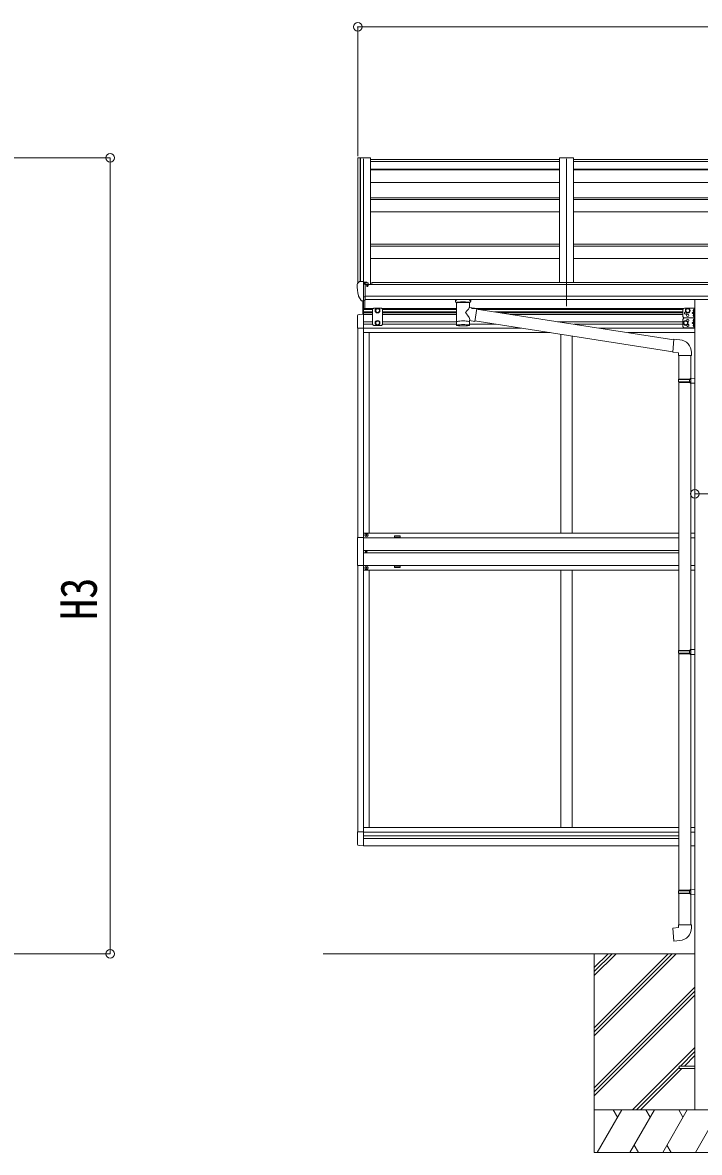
# Model space of a CAD drawing. Units: millimetres at full size, sheet at 1:30; details may follow other scales. Extents: x -8385 to 8479, y -5853 to 5787.
# Drawn here: x 31 to 2418, y -1505 to 2477 of the extents above; entities that cross this region are included whole.
import ezdxf
from ezdxf.enums import TextEntityAlignment as Align

# ---------------------------------------------------------------- set-up
doc = ezdxf.new("R2010")
doc.units = ezdxf.units.MM
doc.header["$LTSCALE"] = 30
doc.header["$PDMODE"] = 32
doc.header["$PDSIZE"] = 30
for name, color, linetype, lineweight in [('0-0_0', 7, 'Continuous', 9), ('0-1_本体', 4, 'Continuous', 9), ('0-2_部品', 7, 'Continuous', 9), ('0-8_PARTS2', 2, 'Continuous', 9), ('0-A_寸法', 6, 'Continuous', 9), ('1-1_GLASS', 4, 'Continuous', 9), ('1-2_GLASS_SEAL', 7, 'Continuous', 9)]:
    doc.layers.add(name, color=color, linetype=linetype, lineweight=lineweight)
doc.styles.add('ＭＳ ゴシック', font='')
doc.styles.get('ＭＳ ゴシック').set_extended_font_data('MS Gothic')

msp = doc.modelspace()

# ---------------------------------------------------------------- linework, layer by layer
at = {"layer": '0-0_0'}
for p, q in [((1091.13, -804.61), (2401.85, -804.61)), ((2047.05, -804.61), (2047.05, -1504.61)), ((2047.05, -1065.34), (2307.78, -804.61)), ((2047.05, -1079.48), (2321.92, -804.61)), ((2047.05, -1093.62), (2336.07, -804.61)), ((2047.05, -881.49), (2123.93, -804.61)), ((2047.05, -867.35), (2109.79, -804.61)), ((2047.05, -853.21), (2095.65, -804.61)), ((2047.05, -1277.47), (2401.85, -922.67)), ((2047.05, -1291.61), (2401.85, -936.82)), ((2047.05, -1305.76), (2401.85, -950.96)), ((2182.04, -1354.61), (2401.85, -1134.81)), ((2350.7, -1200.1), (2401.85, -1148.95)), ((2364.84, -1200.1), (2401.85, -1163.09)), ((2196.19, -1354.61), (2347.05, -1203.75)), ((2210.33, -1354.61), (2355.84, -1209.1)), ((2847.05, -1354.61), (2047.05, -1354.61)), ((2057.34, -1504.61), (2143.94, -1354.61)), ((2128.94, -1380.59), (2113.94, -1354.61)), ((2172.81, -1504.61), (2259.41, -1354.61)), ((2244.41, -1380.6), (2229.41, -1354.61)), ((2288.28, -1504.61), (2374.88, -1354.61)), ((2359.88, -1380.6), (2344.88, -1354.61)), ((2403.75, -1504.61), (2490.35, -1354.61)), ((2047.05, -1504.61), (2847.05, -1504.61)), ((2187.81, -1478.63), (2202.81, -1504.61)), ((2303.28, -1478.63), (2318.28, -1504.61))]:
    msp.add_line(p, q, dxfattribs=at)
at = {"layer": '0-1_本体'}
for p, q in [((1213.06, 1999.3), (1213.05, 1558.24)), ((1214, 2000.18), (1221.83, 2000.59)), ((1222.05, 2000.52), (1222.05, 1564.79)), ((1222.13, 2000.4), (1222.75, 1998.78)), ((1258.05, 2000.6), (1258.05, 1554.61)), ((1924.05, 1994.52), (1258.05, 1994.52)), ((1924.05, 2000.6), (1924.05, 1561.31)), ((1974.05, 2000.6), (1924.05, 2000.6)), ((1974.05, 2000.6), (1974.05, 1561.31)), ((2640.05, 1994.52), (1974.05, 1994.52)), ((1258.05, 1987.6), (1924.05, 1987.6)), ((1258.05, 1960.89), (1924.05, 1960.89)), ((1258.05, 1958.31), (1924.05, 1958.31)), ((1974.05, 1987.6), (2640.05, 1987.6)), ((1974.05, 1960.89), (2640.05, 1960.89)), ((1974.05, 1958.31), (2640.05, 1958.31)), ((1258.05, 1913.57), (1924.05, 1913.57)), ((1974.05, 1913.57), (2640.05, 1913.57)), ((1258.05, 1859.84), (1924.05, 1859.84)), ((1258.05, 1854.27), (1924.05, 1854.27)), ((1974.05, 1859.84), (2640.05, 1859.84)), ((1974.05, 1854.27), (2640.05, 1854.27)), ((1258.05, 1810.28), (1924.05, 1810.28)), ((1974.05, 1810.28), (2640.05, 1810.28)), ((1258.05, 1696.19), (1924.05, 1696.19)), ((1258.05, 1689.39), (1924.05, 1689.39)), ((1974.05, 1696.19), (2640.05, 1696.19)), ((1974.05, 1689.39), (2640.05, 1689.39)), ((1258.05, 1645.84), (1924.05, 1645.84)), ((1974.05, 1645.84), (2640.05, 1645.84)), ((6954.55, 1554.61), (1239.55, 1554.61)), ((1263.05, 1554.61), (1263.05, 1561.31)), ((6931.05, 1561.31), (1263.05, 1561.31)), ((1239.55, 1513.38), (6954.55, 1513.38)), ((6954.55, 1501.54), (1239.55, 1501.61)), ((2401.85, 1501.44), (2401.85, -1354.63))]:
    msp.add_line(p, q, dxfattribs=at)
msp.add_lwpolyline([(1222.75, 1564.79), (1222.75, 2000.6), (1258.05, 2000.6)], dxfattribs=at)
msp.add_circle((1247.02, 1549.87), 3, dxfattribs=at)
for centre, radius, start, end in [((1214.05, 1999.18), 1, 93, 173.32986), ((1221.85, 2000.29), 0.301, 21.06327, 92.86679)]:
    msp.add_arc(centre, radius, start, end, dxfattribs=at)
at = {"layer": '0-2_部品'}
for p, q in [((1211.05, 1555.42), (1211.05, 1554.79)), ((1217.96, 1564.22), (1213.9, 1558.41)), ((1233.05, 1496.29), (1233.05, 1564.79)), ((1234.55, 1563.87), (1233.05, 1563.87)), ((1239.55, 1555.05), (1233.05, 1555.45)), ((1234.55, 1563.87), (1234.55, 1557.7)), ((1244.23, 1562.37), (1234.55, 1563.09)), ((1234.55, 1560.1), (1248.55, 1560.04)), ((1245.05, 1560.06), (1245.05, 1561.96)), ((1249.55, 1558.94), (1249.55, 1554.61)), ((1225.43, 1498.1), (1215.68, 1513.48)), ((1244.02, 1549.87), (1244.55, 1549.87)), ((1244.55, 1549.87), (1244.85, 1549.87)), ((1231.55, 1496.38), (1227.84, 1496.61)), ((1231.55, 1496.38), (1233.05, 1496.29)), ((1233.05, 1498.49), (1233.55, 1498.49)), ((1233.55, 1498.49), (1234.05, 1499.49)), ((1239.55, 1499.49), (1234.05, 1499.49)), ((1557.35, 1495.28), (1557.35, 1501.4)), ((1561.45, 1490.78), (1561.43, 1410.49)), ((1607.25, 1473.21), (1607.25, 1490.79)), ((1611.35, 1495.28), (1611.35, 1501.4)), ((1632.47, 1469.3), (1607.25, 1473.21)), ((1632.47, 1469.3), (1625.45, 1424.04)), ((2327.58, 1359.4), (1632.16, 1467.29)), ((1607.27, 1410.49), (1607.25, 1427.12)), ((1607.25, 1426.87), (1625.45, 1424.04)), ((2323.91, 1317.47), (1625.72, 1425.78)), ((2348.57, 1359.34), (2327.74, 1361.16)), ((2389.65, 1303.59), (2389.65, 1314.51)), ((2343.65, 1303.59), (2389.65, 1303.59)), ((2345.65, 1303.59), (2345.65, 1220.94)), ((2387.65, 1303.59), (2387.65, 1223.5)), ((2343.65, 1218.94), (2344.65, 1220.94)), ((2343.65, 1218.94), (2387.65, 1218.94)), ((2343.65, 1218.94), (2343.65, 1210.94)), ((2343.65, 1210.94), (2387.65, 1210.94)), ((2343.65, 1210.94), (2344.65, 1208.94)), ((2344.65, 1220.94), (2387.65, 1220.94)), ((2344.65, 1208.94), (2387.65, 1208.94)), ((2345.65, 1208.94), (2345.65, 264.75)), ((2383.17, 1218.94), (2382.75, 1220.94)), ((2385.65, 1223.44), (2401.65, 1223.91)), ((2385.65, 1221.44), (2385.65, 1223.44)), ((2385.65, 1221.44), (2387.65, 1221.44)), ((2385.65, 1206.44), (2385.65, 1208.44)), ((2385.65, 1206.44), (2401.65, 1205.97)), ((2387.65, 1206.38), (2387.65, 267.31)), ((2401.65, 1223.91), (2401.65, 1205.97)), ((2343.65, 262.75), (2344.65, 264.75)), ((2343.65, 262.75), (2387.65, 262.75)), ((2343.65, 262.75), (2343.65, 254.75)), ((2343.65, 254.75), (2387.65, 254.75)), ((2343.65, 254.75), (2344.65, 252.75)), ((2344.65, 264.75), (2387.65, 264.75)), ((2344.65, 252.75), (2387.65, 252.75)), ((2345.65, 252.75), (2345.65, -580.41)), ((2383.17, 262.75), (2382.75, 264.75)), ((2385.65, 267.25), (2401.65, 267.72)), ((2385.65, 265.25), (2385.65, 267.25)), ((2385.65, 265.25), (2387.65, 265.25)), ((2385.65, 250.25), (2385.65, 252.25)), ((2385.65, 250.25), (2401.65, 249.78)), ((2387.65, 250.19), (2387.65, -577.85)), ((2401.65, 267.72), (2401.65, 249.78)), ((2343.65, -582.41), (2344.65, -580.41)), ((2343.65, -582.41), (2387.65, -582.41)), ((2343.65, -582.41), (2343.65, -590.41)), ((2343.65, -590.41), (2387.65, -590.41)), ((2343.65, -590.41), (2344.65, -592.41)), ((2344.65, -580.41), (2387.65, -580.41)), ((2344.65, -592.41), (2387.65, -592.41)), ((2345.65, -592.41), (2345.65, -702.41)), ((2383.17, -582.41), (2382.75, -580.41)), ((2385.65, -577.91), (2401.65, -577.44)), ((2385.65, -579.91), (2385.65, -577.91)), ((2385.65, -579.91), (2387.65, -579.91)), ((2385.65, -594.91), (2385.65, -592.91)), ((2385.65, -594.91), (2401.65, -595.38)), ((2387.65, -594.97), (2387.65, -702.41)), ((2401.65, -577.44), (2401.65, -595.38)), ((2343.65, -702.41), (2389.65, -702.41)), ((2343.65, -712.41), (2343.65, -702.41)), ((2389.65, -702.41), (2389.65, -713.33))]:
    msp.add_line(p, q, dxfattribs=at)
at = {"layer": '0-2_部品', "color": 4}
for p, q in [((2346.85, -1200.1), (2346.85, -1209.1)), ((2346.85, -1200.1), (2401.85, -1200.1)), ((2346.85, -1209.1), (2401.85, -1209.1))]:
    msp.add_line(p, q, dxfattribs=at)
at = {"layer": '0-2_部品'}
for points in [[(1233.05, 1564.79), (1221.05, 1564.79), (1218.72, 1564.64)], [(1239.55, 1499.49), (1239.55, 1557.7), (1234.55, 1557.7)], [(1244.23, 1562.37), (1244.39, 1562.35), (1244.55, 1562.32), (1244.69, 1562.28), (1244.82, 1562.23), (1244.92, 1562.17), (1244.99, 1562.1), (1245.04, 1562.03), (1245.05, 1561.96)], [(1244.85, 1551.06), (1244.85, 1549.87), (1249.55, 1549.87)], [(1249.55, 1551.49), (1249.55, 1549.87), (1250.02, 1549.87)], [(1233.05, 1510.18), (1236.21, 1510.59), (1239.55, 1511.01)], [(1557.39, 1495.22), (1557.36, 1495.58), (1557.61, 1496.54), (1558.13, 1497.42), (1558.94, 1498.26), (1560.05, 1499.06), (1561.45, 1499.78)], [(1557.39, 1495.34), (1557.36, 1494.98), (1557.61, 1494.03), (1558.13, 1493.14), (1558.94, 1492.3), (1560.05, 1491.51), (1561.45, 1490.78)], [(1607.25, 1499.77), (1607.48, 1499.68), (1608.84, 1498.94), (1609.95, 1498.09), (1610.71, 1497.23), (1611.17, 1496.33), (1611.34, 1495.44)], [(1607.25, 1490.79), (1607.48, 1490.89), (1608.84, 1491.62), (1609.95, 1492.47), (1610.71, 1493.34), (1611.17, 1494.23), (1611.34, 1495.12)], [(2327.74, 1361.16), (2323.73, 1315.34), (2343.65, 1313.59), (2343.65, 1303.59)], [(2383.17, 1218.94), (2383.17, 1210.94), (2382.75, 1208.94)], [(2385.65, 1208.44), (2387.65, 1208.44), (2387.65, 1221.44)], [(2383.17, 262.75), (2383.17, 254.75), (2382.75, 252.75)], [(2385.65, 252.25), (2387.65, 252.25), (2387.65, 265.25)], [(2383.17, -582.41), (2383.17, -590.41), (2382.75, -592.41)], [(2385.65, -592.91), (2387.65, -592.91), (2387.65, -579.91)], [(2348.57, -758.16), (2327.74, -759.98), (2323.73, -714.16), (2343.65, -712.41)]]:
    msp.add_lwpolyline(points, dxfattribs=at)
for centre, radius, start, end in [((1214.05, 1555.42), 3, 93, 180), ((1403.54, 1554.79), 192.49, 180.0008, 192.1233), ((1218.78, 1563.65), 1, 93.5, 145), ((1218.28, 1514.98), 3, 191.83348, 210), ((1247.05, 1549.87), 2.5, 151.64236, 180), ((1247.05, 1549.87), 2.5, 0, 151.64236), ((1228.03, 1499.6), 3, 210, 266.5), ((1574.42, 1450.06), 51.38, 92.46126, 104.61963), ((1594.3, 1450.06), 51.38, 75.38037, 87.53874), ((2344.65, 1314.51), 45, 0, 85), ((2344.65, -713.33), 45, 275, 0)]:
    msp.add_arc(centre, radius, start, end, dxfattribs=at)
for centre, major_axis, ratio, start_param, end_param in [((1248.55, 1558.94), (-0.02, 1.1), 0.906239, 4.6917496, 6.2625459), ((1584.35, 1489.59), (-22.91, -0.42), 0.072511, 4.711586, 6.2823824), ((1584.37, 1491.22), (-22.91, -0.42), 0.072511, 4.711586, 6.2823824), ((1584.32, 1491.21), (22.92, -0.42), 0.07247, 0.0008089, 1.5716053), ((1584.32, 1489.59), (22.92, -0.42), 0.07247, 0.0008089, 1.5716053), ((1595.35, 1495.28), (16, 0), 0.361356, 0, 0.0194874), ((1595.35, 1495.28), (16, 0), 0.361356, 6.2636979, 6.2831853), ((1584.35, 1453.66), (-22.81, 26.62), 0.234429, 3.1563334, 4.5976381), ((1586.9, 1451.01), (20.32, 22.25), 0.045535, 4.9756507, 6.2441899), ((1584.35, 1410.49), (22.92, 0), 0.101955, 6.2829723, 9.4248207), ((1584.35, 1410.49), (22.92, 0), 0.101955, 3.1415499, 6.2833984), ((1584.35, 1422.93), (22.91, 0), 0.122865, 6.2831853, 9.424778)]:
    msp.add_ellipse(centre, major_axis=major_axis, ratio=ratio, start_param=start_param, end_param=end_param, dxfattribs=at)
at = {"layer": '0-8_PARTS2'}
for p, q in [((1233.05, 1997.46), (1233.05, 1478.18)), ((1949.05, 1997.46), (1949.05, 1478.18))]:
    msp.add_line(p, q, dxfattribs=at)
at = {"layer": '0-A_寸法'}
for p, q in [((1213.05, 2462.29), (1213.05, 2006.72)), ((1213.05, 2462.29), (6981.05, 2462.29)), ((339.76, 2000.6), (-966.67, 2000.6)), ((339.76, -804.6), (339.76, 2000.6)), ((2401.85, 816.65), (2492.25, 816.65)), ((339.76, -804.6), (-266.22, -804.6))]:
    msp.add_line(p, q, dxfattribs=at)
for p in [(1213.05, 2462.29), (339.76, 2000.6), (2401.85, 816.65), (339.76, -804.6)]:
    msp.add_point(p, dxfattribs=at)
at = {"layer": '1-1_GLASS'}
for p, q in [((1232.85, 1470), (1268.35, 1470)), ((1232.85, 1466.5), (1265.35, 1466.5)), ((1232.85, 1457.5), (1265.35, 1457.5)), ((1232.85, 1454), (1265.35, 1454)), ((1232.85, 1449.7), (1232.85, 612.5)), ((1265.35, 1449), (1232.85, 1449)), ((1297.35, 1470), (1561.44, 1470)), ((1300.35, 1466.5), (1561.44, 1466.5)), ((1300.35, 1457.5), (1561.44, 1457.5)), ((1300.35, 1454), (1561.44, 1454)), ((1561.44, 1449), (1300.35, 1449)), ((1614.68, 1470), (2361.65, 1470)), ((1637.24, 1466.5), (2359.68, 1466.5)), ((1695.26, 1457.5), (2359.65, 1457.5)), ((1717.82, 1454), (2359.65, 1454)), ((2298.93, 1449), (1750.05, 1449)), ((2359.65, 1449), (2298.93, 1449)), ((1212.85, 1400.3), (1212.85, 661.7)), ((1232.85, 1423), (1265.35, 1423)), ((1232.85, 1414), (1265.35, 1414)), ((1788.7, 1400.5), (1232.85, 1400.5)), ((1300.35, 1423), (1561.44, 1423)), ((1300.35, 1414), (1561.43, 1414)), ((1607.26, 1414), (1701.69, 1414)), ((1917.64, 1423), (2359.65, 1423)), ((1975.65, 1414), (2359.65, 1414)), ((2062.67, 1400.5), (2401.65, 1400.5)), ((1891.84, 1384.5), (1232.85, 1384.5)), ((1252.85, 1384.5), (1252.85, 677.5)), ((1929.05, 1378.73), (1929.05, 677.5)), ((1969.05, 1372.52), (1969.05, 677.5)), ((2401.65, 1384.5), (2165.8, 1384.5)), ((1232.85, 677.5), (2345.65, 677.5)), ((2387.85, 677.5), (2401.85, 677.5)), ((1232.85, 661.5), (2345.65, 661.5)), ((2387.85, 661.5), (2401.85, 661.5)), ((1232.85, 617), (2345.65, 617)), ((1232.85, 612.5), (1232.85, -424.5)), ((2345.65, 608), (1232.85, 608)), ((1212.85, 563.3), (1212.85, -375.31)), ((1232.85, 563.5), (2345.65, 563.5)), ((2387.85, 563.5), (2401.85, 563.5)), ((2345.65, 547.5), (1232.85, 547.5)), ((1252.85, 547.5), (1252.85, -359.5)), ((1929.05, 547.5), (1929.05, -359.5)), ((1969.05, 547.5), (1969.05, -359.5)), ((2387.85, 547.5), (2401.85, 547.5)), ((1232.85, -359.5), (2345.65, -359.5)), ((1232.85, -375.5), (2343.65, -375.5)), ((1232.85, -389), (2345.65, -389)), ((1232.85, -398), (2345.65, -398)), ((2387.85, -359.5), (2401.85, -359.5)), ((2387.85, -375.5), (2401.85, -375.5)), ((1232.85, -424), (2345.65, -424)), ((2387.85, -424), (2401.85, -424))]:
    msp.add_line(p, q, dxfattribs=at)
for points in [[(1362.85, 664), (1342.85, 664), (1342.85, 669), (1362.85, 669)], [(1362.85, 562), (1342.85, 562), (1342.85, 557), (1362.85, 557)]]:
    msp.add_lwpolyline(points, close=True, dxfattribs=at)
at = {"layer": '1-2_GLASS_SEAL'}
for p, q in [((1231.35, 1449.79), (1231.35, 1496.39)), ((1232.85, 1449.79), (1232.85, 1496.3)), ((1238.35, 1470.29), (1238.35, 1499.5)), ((1212.35, 1443.5), (1212.35, 1400.59)), ((1232.85, 1449.79), (1217.56, 1448.99)), ((1269.35, 1471.29), (1265.35, 1467.29)), ((1265.35, 1467.29), (1265.35, 1413.8)), ((1296.35, 1471.29), (1269.35, 1471.29)), ((1296.35, 1471.29), (1300.35, 1467.29)), ((1300.35, 1413.8), (1300.35, 1467.29)), ((2359.65, 1466.29), (2359.65, 1441.29)), ((2364.65, 1471.29), (2401.65, 1471.29)), ((2364.65, 1436.29), (2401.65, 1436.29)), ((2364.65, 1436.29), (2401.65, 1436.29)), ((2399.15, 1453.79), (2392.15, 1453.79)), ((2398.65, 1466.79), (2397.85, 1466.65)), ((2398.65, 1458.79), (2397.85, 1458.94)), ((2398.65, 1448.79), (2397.85, 1448.65)), ((2398.65, 1440.79), (2397.85, 1440.94)), ((2398.65, 1458.79), (2399.15, 1458.88)), ((2398.65, 1440.79), (2399.15, 1440.88)), ((2399.15, 1471.29), (2399.15, 1436.29)), ((2399.15, 1436.29), (2399.15, 1401.29)), ((2401.65, 1471.29), (2401.65, 1436.29)), ((2401.65, 1436.29), (2401.65, 1401.29)), ((1232.85, 1400.59), (1212.35, 1400.59)), ((1269.35, 1409.8), (1265.35, 1413.8)), ((1296.35, 1409.8), (1269.35, 1409.8)), ((1282.85, 1426.3), (1276.35, 1422.55)), ((1276.35, 1422.55), (1276.35, 1415.04)), ((1276.35, 1415.04), (1282.85, 1411.29)), ((1289.35, 1422.55), (1282.85, 1426.3)), ((1282.85, 1411.29), (1289.35, 1415.04)), ((1289.35, 1415.04), (1289.35, 1422.55)), ((1296.35, 1409.8), (1300.35, 1413.8)), ((2359.65, 1431.29), (2359.65, 1406.29)), ((2364.65, 1401.29), (2401.65, 1401.29)), ((2399.15, 1418.79), (2392.15, 1418.79)), ((2398.65, 1431.79), (2397.85, 1431.65)), ((2398.65, 1423.79), (2397.85, 1423.94)), ((2398.65, 1413.79), (2397.85, 1413.65)), ((2398.65, 1405.79), (2397.85, 1405.94)), ((2398.65, 1423.79), (2399.15, 1423.88)), ((2398.65, 1405.79), (2399.15, 1405.88)), ((1242.35, 670.79), (1241.35, 670.79)), ((1245.35, 671.79), (1246.35, 671.79)), ((1241.62, 613.7), (1240.8, 613.7)), ((1244.08, 612.88), (1244.9, 612.88)), ((1242.35, 555.79), (1241.35, 555.79)), ((1245.35, 554.79), (1246.35, 554.79)), ((1232.85, -375.01), (1212.35, -375.01)), ((1212.35, -417.92), (1212.35, -375.01)), ((1232.85, -424.21), (1217.56, -423.41))]:
    msp.add_line(p, q, dxfattribs=at)
for points in [[(1276.35, 1466.05), (1282.85, 1469.8), (1289.35, 1466.05)], [(1289.35, 1466.05), (1289.35, 1458.54), (1282.85, 1454.79), (1276.35, 1458.54), (1276.35, 1466.05)], [(2399.15, 1458.79), (2392.15, 1453.79), (2399.15, 1448.79)], [(2399.54, 1462.79), (2398.9, 1463.98), (2396.67, 1465.09)], [(2399.54, 1462.79), (2398.9, 1461.61), (2396.67, 1460.49)], [(2399.54, 1444.79), (2398.9, 1445.98), (2396.67, 1447.09)], [(2399.54, 1444.79), (2398.9, 1443.61), (2396.67, 1442.49)], [(2398.65, 1458.79), (2398.65, 1466.79), (2399.15, 1466.71), (2399.15, 1458.88)], [(2398.65, 1440.79), (2398.65, 1448.79), (2399.15, 1448.71), (2399.15, 1440.88)], [(2399.15, 1423.79), (2392.15, 1418.79), (2399.15, 1413.79)], [(2399.54, 1427.79), (2398.9, 1428.98), (2396.67, 1430.09)], [(2399.54, 1427.79), (2398.9, 1426.61), (2396.67, 1425.49)], [(2399.54, 1409.79), (2398.9, 1410.98), (2396.67, 1412.09)], [(2399.54, 1409.79), (2398.9, 1408.61), (2396.67, 1407.49)], [(2398.65, 1423.79), (2398.65, 1431.79), (2399.15, 1431.71), (2399.15, 1423.88)], [(2398.65, 1405.79), (2398.65, 1413.79), (2399.15, 1413.71), (2399.15, 1405.88)], [(1232.85, 662.29), (1212.15, 662.29), (1212.15, 564.29), (1232.85, 564.29)], [(1241.35, 670.79), (1241.35, 671.79), (1242.35, 671.79)], [(1243.35, 672.79), (1243.35, 673.79), (1244.35, 673.79), (1244.35, 672.79)], [(1244.35, 669.79), (1244.35, 668.79), (1243.35, 668.79), (1243.35, 669.79)], [(1246.35, 671.79), (1246.35, 670.79), (1245.35, 670.79)], [(1240.8, 613.7), (1240.8, 612.88), (1241.62, 612.88)], [(1243.26, 614.52), (1243.26, 615.34), (1242.44, 615.34), (1242.44, 614.52)], [(1242.44, 612.06), (1242.44, 611.24), (1243.26, 611.24), (1243.26, 612.06)], [(1244.9, 612.88), (1244.9, 613.7), (1244.08, 613.7)], [(1244.35, 556.79), (1244.35, 557.79), (1243.35, 557.79), (1243.35, 556.79)], [(1241.35, 555.79), (1241.35, 554.79), (1242.35, 554.79)], [(1243.35, 553.79), (1243.35, 552.79), (1244.35, 552.79), (1244.35, 553.79)], [(1246.35, 554.79), (1246.35, 555.79), (1245.35, 555.79)]]:
    msp.add_lwpolyline(points, dxfattribs=at)
for points in [[(2376.65, 1454.79), (2383.15, 1458.54), (2383.15, 1466.05), (2376.65, 1469.8), (2370.15, 1466.05), (2370.15, 1458.54)], [(2369.65, 1411.29), (2376.15, 1415.04), (2376.15, 1422.55), (2369.65, 1426.3), (2363.15, 1422.55), (2363.15, 1415.04)]]:
    msp.add_lwpolyline(points, close=True, dxfattribs=at)
for centre, radius in [((1282.85, 1462.29), 8.5), ((1282.85, 1462.29), 7.5), ((1282.85, 1462.29), 6.5), ((2376.65, 1462.29), 8.5), ((2376.65, 1462.29), 7.5), ((2376.65, 1462.29), 6.5), ((2376.65, 1445.29), 4.25), ((1282.85, 1418.79), 8.5), ((1282.85, 1418.79), 7.5), ((1282.85, 1418.79), 6.5), ((2369.65, 1418.79), 8.5), ((2369.65, 1418.79), 7.5), ((2369.65, 1418.79), 6.5), ((1243.85, 671.29), 5.9), ((1242.85, 613.29), 3.75), ((1243.85, 555.29), 5.9)]:
    msp.add_circle(centre, radius, dxfattribs=at)
for centre, radius, start, end in [((1217.85, 1443.5), 5.5, 93, 180), ((2364.65, 1466.29), 5, 90, 180), ((2364.65, 1441.29), 5, 180, 270), ((2364.65, 1431.29), 5, 90, 180), ((2369.65, 1453.79), 4.25, 94.76077, 6.29431), ((2402.75, 1462.79), 6.5, 147.94412, 212.05588), ((2402.75, 1444.79), 6.5, 147.94412, 212.05588), ((2398.01, 1465.77), 0.9, 100, 147.94412), ((2398.01, 1459.82), 0.9, 212.05588, 260), ((2398.01, 1447.77), 0.9, 100, 147.94412), ((2398.01, 1441.82), 0.9, 212.05588, 260), ((2364.65, 1406.29), 5, 180, 270), ((2376.65, 1427.29), 4.25, 274.76077, 186.29431), ((2376.65, 1410.29), 4.25, 173.70569, 85.23923), ((2402.75, 1427.79), 6.5, 147.94412, 212.05588), ((2402.75, 1409.79), 6.5, 147.94412, 212.05588), ((2398.01, 1430.77), 0.9, 100, 147.94412), ((2398.01, 1424.82), 0.9, 212.05588, 260), ((2398.01, 1412.77), 0.9, 100, 147.94412), ((2398.01, 1406.82), 0.9, 212.05588, 260), ((1242.35, 672.79), 1, 270, 0), ((1242.35, 669.79), 1, 0, 90), ((1245.35, 672.79), 1, 180, 270), ((1245.35, 669.79), 1, 90, 180), ((1241.62, 614.52), 0.82, 270, 0), ((1241.62, 612.06), 0.82, 0, 90), ((1244.08, 614.52), 0.82, 180, 270), ((1244.08, 612.06), 0.82, 90, 180), ((1242.35, 556.79), 1, 270, 0), ((1242.35, 553.79), 1, 0, 90), ((1245.35, 556.79), 1, 180, 270), ((1245.35, 553.79), 1, 90, 180), ((1217.85, -417.92), 5.5, 180, 267)]:
    msp.add_arc(centre, radius, start, end, dxfattribs=at)

# ---------------------------------------------------------------- texts
at = {"layer": '0-A_寸法', "color": 7, "style": 'ＭＳ ゴシック', "width": 0.85}
msp.add_text('H3', height=129, rotation=90, dxfattribs=at).set_placement((331.76, 372), align=Align.BOTTOM_LEFT)

doc.saveas('drawing.dxf')
